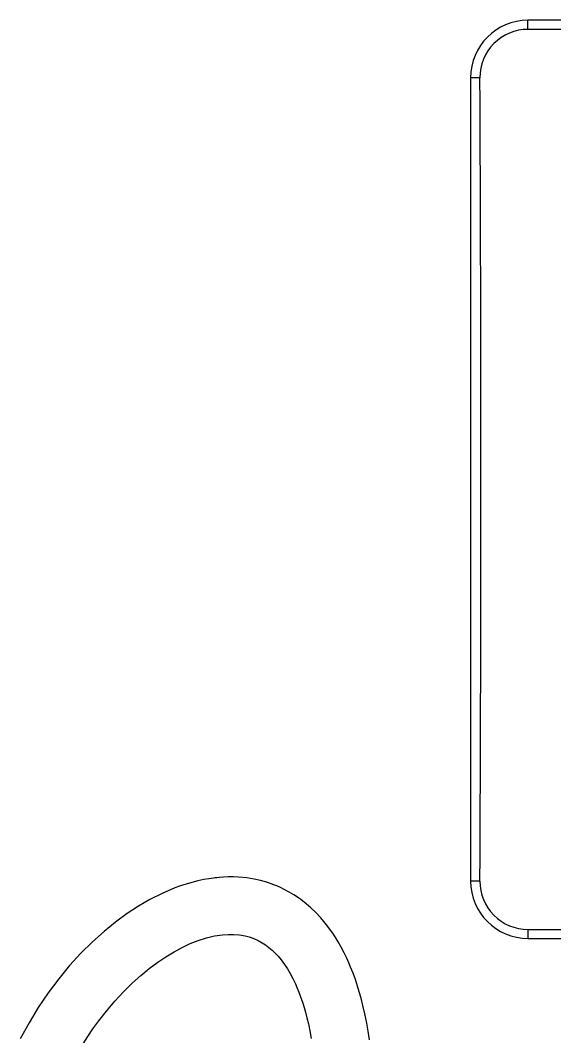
# Model space of a CAD drawing. Header units: millimetres. Extents: x 75 to 2075, y 25 to 1460.
# Drawn here: x 595.9 to 662.4, y 785.6 to 912.1 of the extents above; entities that cross this region are included whole.
import ezdxf

# ---------------------------------------------------------------- set-up
doc = ezdxf.new("R2010")
doc.units = ezdxf.units.MM
doc.header["$LTSCALE"] = 5

msp = doc.modelspace()

# ---------------------------------------------------------------- linework, layer by layer
at = {"color": 7, "linetype": 'Continuous', "lineweight": 25}
for p, q in [((659.06, 910.957), (659.06, 912.082)), ((784.775, 912.082), (659.06, 912.082)), ((784.775, 910.957), (659.06, 910.957)), ((651.918, 904.94), (651.918, 804.94)), ((653.078, 904.94), (651.918, 904.94)), ((653.078, 804.94), (651.918, 804.94)), ((659.06, 798.922), (784.775, 798.922)), ((659.06, 798.922), (659.06, 797.797)), ((659.06, 797.797), (670.073, 797.797))]:
    msp.add_line(p, q, dxfattribs=at)
at = {"color": 7, "linetype": 'Continuous', "lineweight": 25, "flags": 128}
for points in [[(639.347, 785.167), (639.177, 786.262), (638.999, 787.267), (638.765, 788.422), (638.529, 789.449), (638.296, 790.358), (638.071, 791.156), (637.858, 791.853), (637.579, 792.689), (637.291, 793.482), (636.993, 794.235), (636.77, 794.759), (636.5, 795.357), (636.178, 796.019), (635.825, 796.692), (635.449, 797.354), (635.052, 798), (634.76, 798.443), (634.505, 798.811), (634.27, 799.133), (633.988, 799.504), (633.649, 799.923), (633.277, 800.357), (632.598, 801.077), (632.029, 801.62), (631.456, 802.115), (630.806, 802.622), (630.397, 802.913), (629.916, 803.229), (629.358, 803.563), (628.718, 803.905), (628.273, 804.119), (627.808, 804.323), (627.411, 804.482), (627.1, 804.596), (626.878, 804.673), (626.393, 804.828), (625.76, 805.001), (624.982, 805.173), (624.08, 805.319), (623.052, 805.418), (622.423, 805.444), (621.757, 805.445), (621.158, 805.423), (620.683, 805.39), (620.331, 805.358), (620.105, 805.333), (619.902, 805.309), (619.649, 805.275), (619.345, 805.229), (618.711, 805.118), (617.969, 804.959), (617.231, 804.773), (616.508, 804.561), (615.799, 804.328), (615.106, 804.074), (613.528, 803.405), (612.002, 802.637), (610.595, 801.821), (609.171, 800.889), (607.734, 799.838), (606.293, 798.666), (604.853, 797.371), (603.422, 795.952), (602.013, 794.411), (600.653, 792.771), (599.352, 791.037), (598.117, 789.214), (596.956, 787.306), (595.876, 785.317)], [(603.714, 784.695), (604.276, 785.581), (604.915, 786.529), (605.637, 787.53), (606.589, 788.754), (607.642, 789.995), (608.715, 791.151), (609.791, 792.212), (610.864, 793.177), (611.926, 794.049), (612.972, 794.828), (613.997, 795.52), (615.013, 796.134), (616.026, 796.678), (617.033, 797.147), (618.026, 797.539), (619.033, 797.86), (620.065, 798.105), (621.053, 798.252), (621.743, 798.3), (622.447, 798.297), (623.168, 798.236), (623.855, 798.115), (624.38, 797.977), (624.93, 797.784), (625.5, 797.528), (625.996, 797.255), (626.4, 796.993), (626.823, 796.677), (627.238, 796.323), (627.635, 795.939), (627.97, 795.575), (628.345, 795.124), (628.756, 794.569), (629.123, 794.01), (629.465, 793.432), (629.803, 792.797), (630.112, 792.15), (630.356, 791.592), (630.551, 791.109), (630.718, 790.663), (630.882, 790.2), (631.04, 789.721), (631.2, 789.201), (631.371, 788.601), (631.547, 787.927), (631.727, 787.163), (631.909, 786.299), (632.088, 785.329)]]:
    msp.add_lwpolyline(points, dxfattribs=at)
at = {"color": 7, "linetype": 'Continuous', "lineweight": 25}
for centre, radius, start, end in [((659.06, 904.94), 7.143, 90, 180), ((659.062, 904.973), 5.984, 90.01525, 180.32029), ((659.06, 804.94), 7.143, 180, 270), ((659.062, 804.906), 5.984, 179.6788, 269.98566)]:
    msp.add_arc(centre, radius, start, end, dxfattribs=at)
msp.add_ellipse((641.99, 854.94), major_axis=(0, 321.429), ratio=0.0349208, start_param=4.5561992, end_param=4.8685788, dxfattribs=at)

doc.saveas('drawing.dxf')
